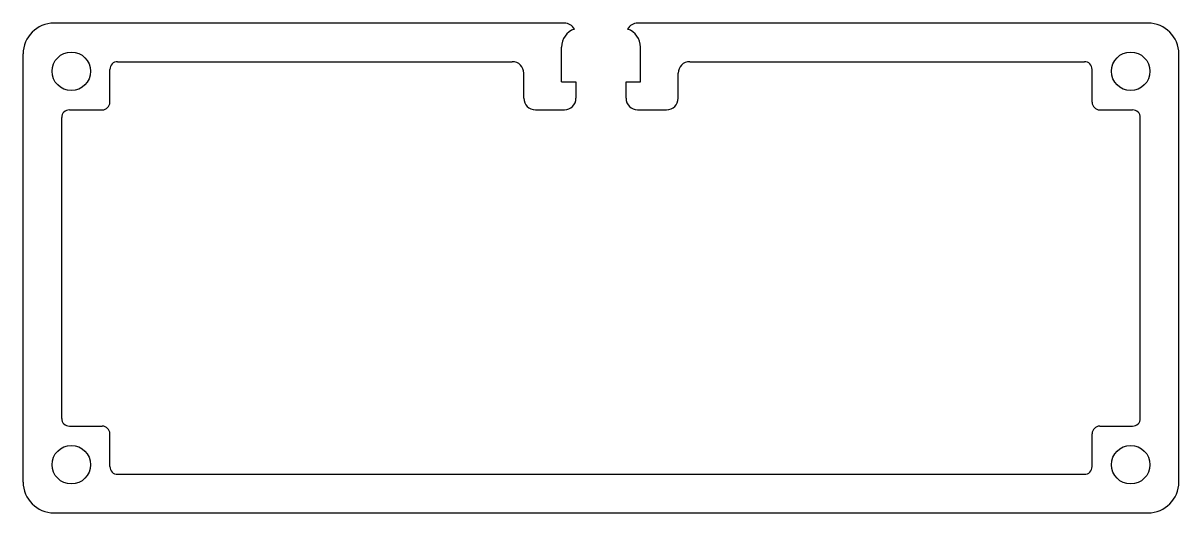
# Model space of a CAD drawing. Header units: metres. Extents: x -150 to 150, y -64 to 64.
import ezdxf

# ---------------------------------------------------------------- set-up
doc = ezdxf.new("R2010")
doc.units = ezdxf.units.M

msp = doc.modelspace()

# ---------------------------------------------------------------- linework, layer by layer
for p, q in [((-9.5, 63.5, 3.17), (-141.86, 63.5, 3.17)), ((141.86, 63.5, 3.17), (9.5, 63.5, 3.17)), ((-10.25, 48.25, 3.17), (-10.25, 57.25, 3.17)), ((10.25, 48.25, 3.17), (10.25, 57.25, 3.17)), ((-149.86, -55.5, 3.17), (-149.86, 55.5, 3.17)), ((149.86, -55.5, 3.17), (149.86, 55.5, 3.17)), ((-127.36, 43, 3.17), (-127.36, 51.5, 3.17)), ((-125.36, 53.5, 3.17), (-23, 53.5, 3.17)), ((23, 53.5, 3.17), (125.36, 53.5, 3.17)), ((127.36, 43, 3.17), (127.36, 51.5, 3.17)), ((-20, 44, 3.17), (-20, 50.5, 3.17)), ((-10.25, 48.25, 3.17), (-6.5, 48.25, 3.17)), ((-6.5, 48.25, 3.17), (-6.5, 44, 3.17)), ((6.5, 44, 3.17), (6.5, 48.25, 3.17)), ((6.5, 48.25, 3.17), (10.25, 48.25, 3.17)), ((20, 44, 3.17), (20, 50.5, 3.17)), ((-139.86, -39, 3.17), (-139.86, 39, 3.17)), ((-137.86, 41, 3.17), (-129.36, 41, 3.17)), ((-17, 41, 3.17), (-9.5, 41, 3.17)), ((9.5, 41, 3.17), (17, 41, 3.17)), ((129.36, 41, 3.17), (137.86, 41, 3.17)), ((139.86, -39, 3.17), (139.86, 39, 3.17)), ((-137.86, -41, 3.17), (-129.36, -41, 3.17)), ((129.36, -41, 3.17), (137.86, -41, 3.17)), ((-127.36, -51.5, 3.17), (-127.36, -43, 3.17)), ((127.36, -51.5, 3.17), (127.36, -43, 3.17)), ((-125.36, -53.5, 3.17), (125.36, -53.5, 3.17)), ((-141.86, -63.5, 3.17), (141.86, -63.5, 3.17))]:
    msp.add_line(p, q)
for centre in [(-137.36, 51, 3.17), (137.36, 51, 3.17), (-137.36, -51, 3.17), (137.36, -51, 3.17)]:
    msp.add_circle(centre, 5)
for centre, radius, start, end in [((-141.86, 55.5, 3.17), 8, 90, 180), ((-9.5, 60.5, 3.17), 3, 29.4356, 90), ((9.5, 60.5, 3.17), 3, 90, 150.5644), ((141.86, 55.5, 3.17), 8, 0, 90), ((-5.25, 57.25, 3.17), 5, 109.1144, 180), ((5.25, 57.25, 3.17), 5, 0, 70.8856), ((-125.36, 51.5, 3.17), 2, 90, 180), ((-23, 50.5, 3.17), 3, 360, 450), ((23, 50.5, 3.17), 3, 90, 180), ((125.36, 51.5, 3.17), 2, 360, 450), ((-129.36, 43, 3.17), 2, -90, 0), ((-17, 44, 3.17), 3, 180, 270), ((-9.5, 44, 3.17), 3, -90, 0), ((9.5, 44, 3.17), 3, 180, 270), ((17, 44, 3.17), 3, -90, 0), ((129.36, 43, 3.17), 2, 180, 270), ((-137.86, 39, 3.17), 2, 90, 180), ((137.86, 39, 3.17), 2, 0, 90), ((-137.86, -39, 3.17), 2, 180, 270), ((-129.36, -43, 3.17), 2, 0, 90), ((129.36, -43, 3.17), 2, 90, 180), ((137.86, -39, 3.17), 2, -90, 0), ((-125.36, -51.5, 3.17), 2, 180, 270), ((125.36, -51.5, 3.17), 2, 270, 360), ((-141.86, -55.5, 3.17), 8, 180, 270), ((141.86, -55.5, 3.17), 8, -90, 0)]:
    msp.add_arc(centre, radius, start, end)

doc.saveas('drawing.dxf')
